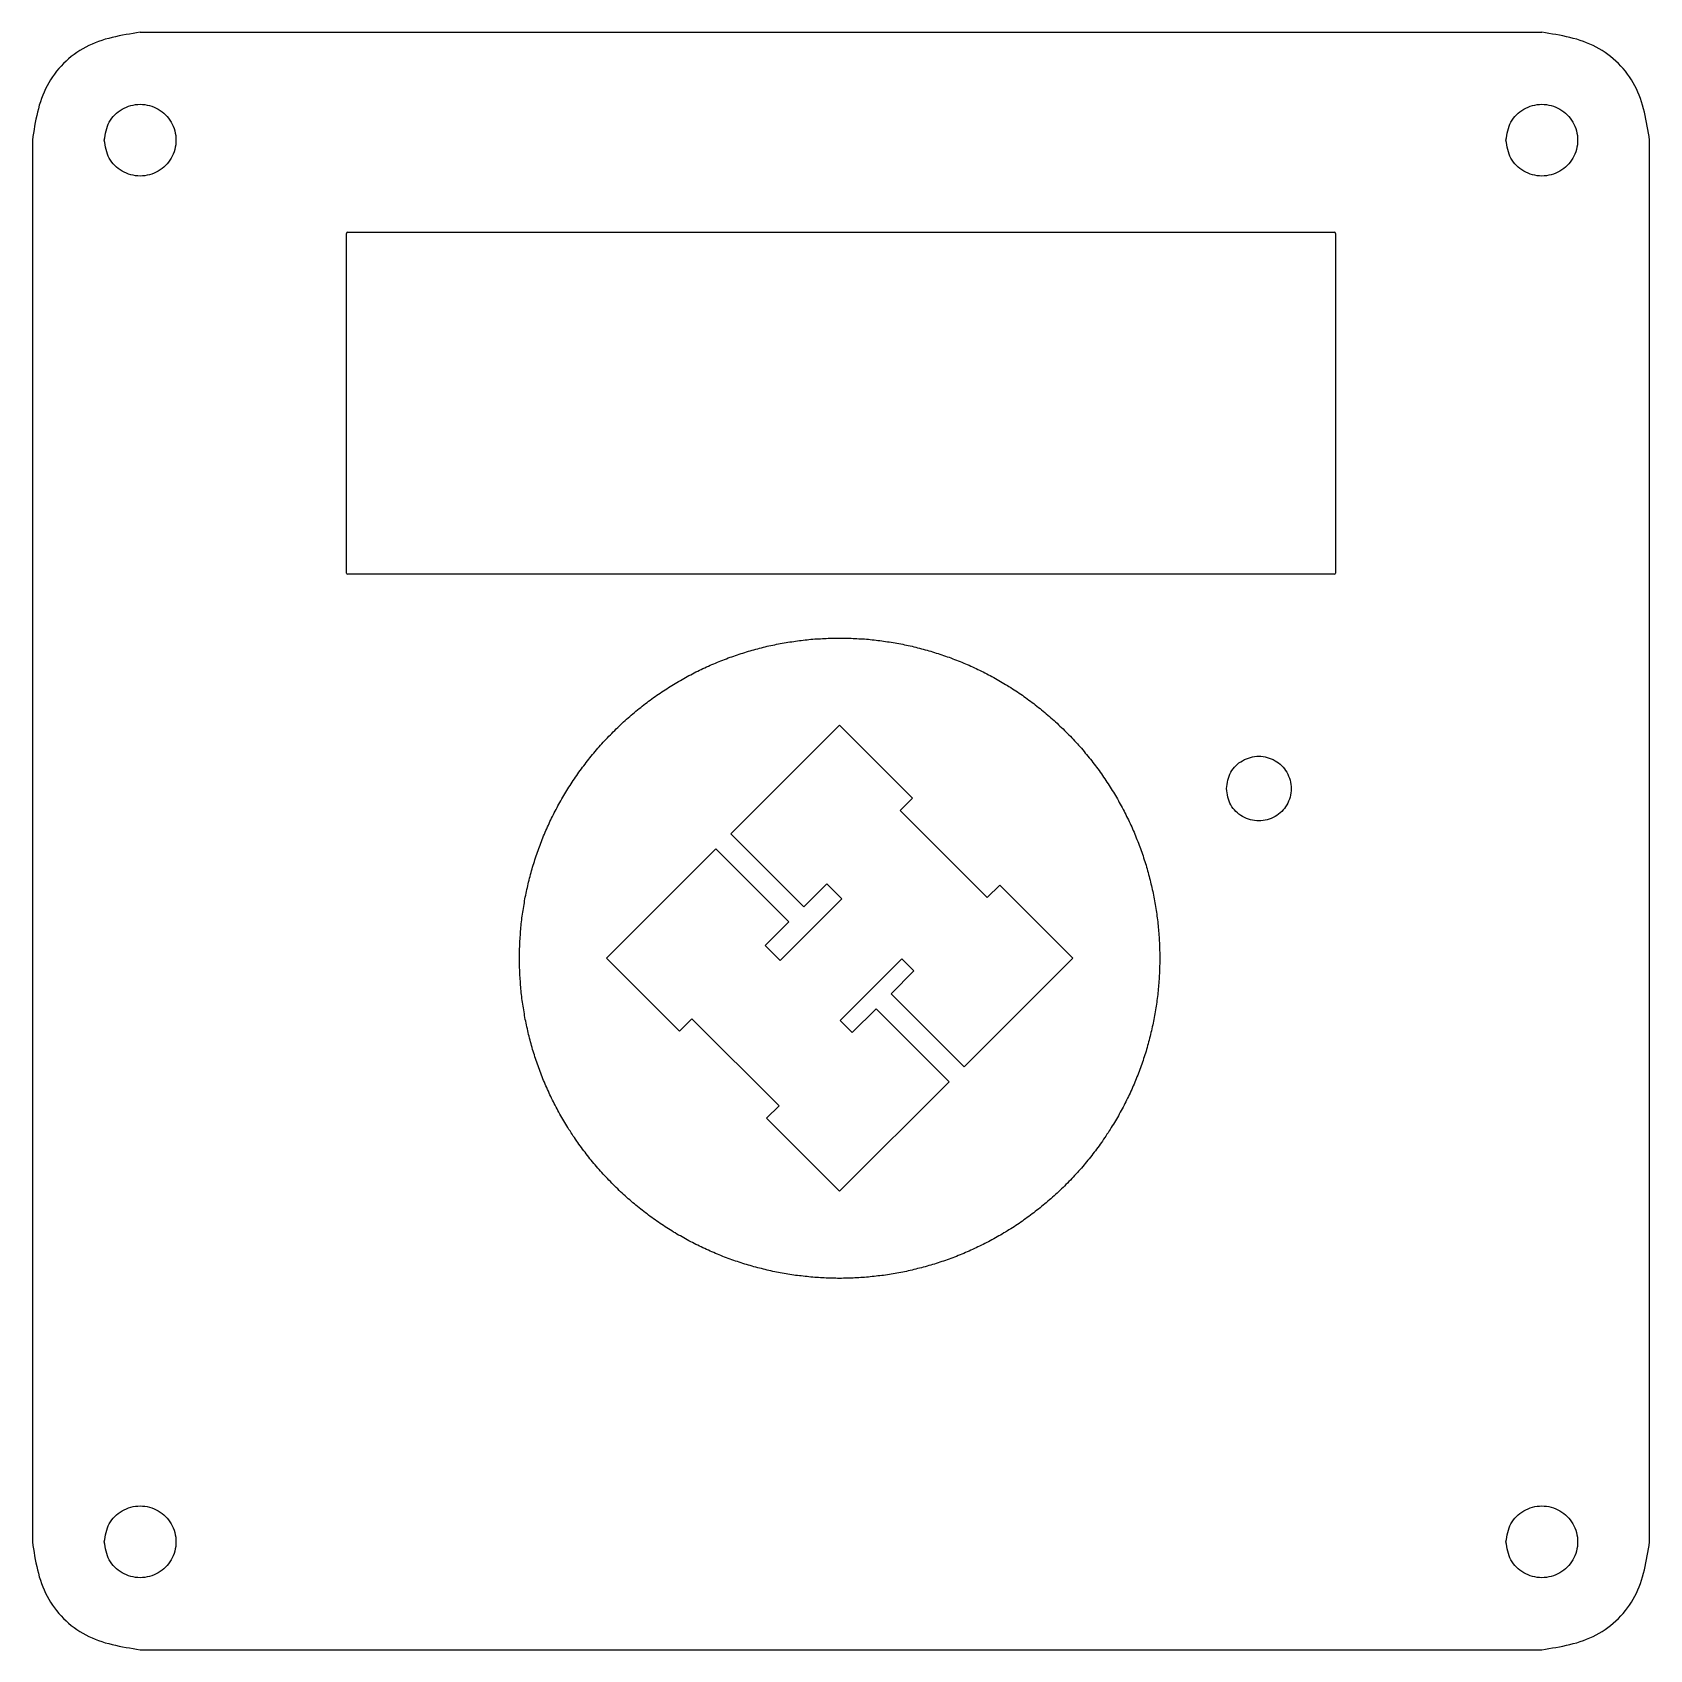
# Model space of a CAD drawing. Extents: x 24 to 334, y 24 to 174.
# Drawn here: x 183.5 to 333.5, y 23.6 to 173.6 of the extents above; entities that cross this region are included whole.
import ezdxf

# ---------------------------------------------------------------- set-up
doc = ezdxf.new("R2010")
doc.units = 0
doc.layers.add('CUT', color=3, linetype='CONTINUOUS')
doc.layers.add('ETCH2', color=6, linetype='CONTINUOUS')

msp = doc.modelspace()

# ---------------------------------------------------------------- linework, layer by layer
at = {"layer": 'CUT'}
for p, q in [((323.55, 173.64), (193.55, 173.64)), ((183.55, 163.64), (183.55, 33.64)), ((333.55, 33.64), (333.55, 163.64)), ((212.7, 123.5), (212.7, 155)), ((212.8, 155.1), (304.3, 155.1)), ((304.4, 155), (304.4, 123.5)), ((304.3, 123.4), (212.8, 123.4)), ((193.55, 23.64), (323.55, 23.64))]:
    msp.add_line(p, q, dxfattribs=at)
at = {"layer": 'CUT', "linetype": 'ByBlock'}
for centre, start, end in [((212.8, 155), 90, 180), ((304.3, 155), 0, 90), ((212.8, 123.5), 180, 270), ((304.3, 123.5), 270, 0)]:
    msp.add_arc(centre, 0.1, start, end, dxfattribs=at)
at = {"layer": 'CUT'}
for points, knots in [([(193.55, 173.65), (191.8, 173.37), (188.34, 172.83), (184.37, 168.85), (183.82, 165.4), (183.55, 163.64)], [0, 0, 0, 0, 5.228747, 10.302411, 15.531158, 15.531158, 15.531158, 15.531158]), ([(333.55, 163.64), (333.27, 165.4), (332.73, 168.85), (328.75, 172.83), (325.3, 173.37), (323.55, 173.65)], [0, 0, 0, 0, 5.228746, 10.302406, 15.531162, 15.531162, 15.531162, 15.531162]), ([(190.22, 163.64), (190.32, 163.06), (190.5, 161.9), (191.82, 160.63), (193.55, 160.16), (195.29, 160.63), (196.56, 161.9), (197.03, 163.64), (196.56, 165.39), (195.29, 166.66), (193.55, 167.13), (191.82, 166.66), (190.5, 165.39), (190.32, 164.23), (190.22, 163.64)], [0, 0, 0, 0, 1.738598, 3.425633, 5.16423, 6.902828, 8.589863, 10.328461, 12.067058, 13.754093, 15.492691, 17.231288, 18.918323, 20.65692, 20.65692, 20.65692, 20.65692]), ([(320.22, 163.64), (320.32, 163.06), (320.5, 161.9), (321.82, 160.63), (323.55, 160.16), (325.29, 160.63), (326.56, 161.9), (327.03, 163.64), (326.56, 165.39), (325.29, 166.66), (323.55, 167.13), (321.82, 166.66), (320.5, 165.39), (320.32, 164.23), (320.22, 163.64)], [0, 0, 0, 0, 1.738597, 3.425629, 5.164235, 6.90284, 8.589872, 10.328469, 12.067065, 13.754097, 15.492702, 17.231307, 18.91834, 20.656936, 20.656936, 20.656936, 20.656936]), ([(294.3, 103.5), (294.38, 102.98), (294.54, 101.93), (295.74, 100.79), (297.3, 100.36), (298.87, 100.79), (300.02, 101.93), (300.44, 103.5), (300.02, 105.08), (298.87, 106.22), (297.3, 106.65), (295.74, 106.22), (294.54, 105.08), (294.38, 104.03), (294.3, 103.5)], [0, 0, 0, 0, 1.568608, 3.09069, 4.6593, 6.227903, 7.749987, 9.318596, 10.887206, 12.40929, 13.977891, 15.546502, 17.068583, 18.637193, 18.637193, 18.637193, 18.637193]), ([(190.22, 33.64), (190.32, 33.06), (190.5, 31.9), (191.82, 30.63), (193.55, 30.16), (195.29, 30.63), (196.56, 31.9), (197.03, 33.64), (196.56, 35.39), (195.29, 36.66), (193.55, 37.13), (191.82, 36.66), (190.5, 35.39), (190.32, 34.23), (190.22, 33.64)], [0, 0, 0, 0, 1.738603, 3.425636, 5.164232, 6.90283, 8.589863, 10.328465, 12.067067, 13.7541, 15.492698, 17.231294, 18.918327, 20.656929, 20.656929, 20.656929, 20.656929]), ([(320.22, 33.64), (320.32, 33.06), (320.5, 31.9), (321.82, 30.63), (323.55, 30.16), (325.29, 30.63), (326.56, 31.9), (327.03, 33.64), (326.56, 35.39), (325.29, 36.66), (323.55, 37.13), (321.82, 36.66), (320.5, 35.39), (320.32, 34.23), (320.22, 33.64)], [0, 0, 0, 0, 1.738602, 3.425632, 5.164237, 6.902841, 8.589871, 10.328473, 12.067074, 13.754104, 15.492708, 17.231313, 18.918344, 20.656944, 20.656944, 20.656944, 20.656944]), ([(183.55, 33.64), (183.82, 31.89), (184.37, 28.44), (188.34, 24.46), (191.8, 23.92), (193.55, 23.64)], [0, 0, 0, 0, 5.228748, 10.302412, 15.531159, 15.531159, 15.531159, 15.531159]), ([(323.55, 23.64), (325.3, 23.92), (328.75, 24.46), (332.73, 28.44), (333.27, 31.89), (333.55, 33.64)], [0, 0, 0, 0, 5.228756, 10.302416, 15.531163, 15.531163, 15.531163, 15.531163])]:
    msp.add_open_spline(points, degree=3, knots=knots, dxfattribs=at)
at = {"layer": 'ETCH2'}
for p, q in [((253.1, 116.99), (253.28, 117.02)), ((253.28, 117.02), (253.45, 117.05)), ((253.45, 117.05), (253.63, 117.08)), ((253.63, 117.08), (253.8, 117.11)), ((253.8, 117.11), (253.98, 117.13)), ((253.98, 117.13), (254.16, 117.16)), ((254.16, 117.16), (254.33, 117.18)), ((254.33, 117.18), (254.51, 117.21)), ((254.51, 117.21), (254.69, 117.23)), ((254.69, 117.23), (254.86, 117.25)), ((254.86, 117.25), (255.04, 117.27)), ((255.04, 117.27), (255.22, 117.29)), ((255.22, 117.29), (255.4, 117.31)), ((255.4, 117.31), (255.57, 117.33)), ((255.57, 117.33), (255.75, 117.35)), ((255.75, 117.35), (255.93, 117.36)), ((255.93, 117.36), (256.11, 117.38)), ((256.11, 117.38), (256.28, 117.39)), ((256.28, 117.39), (256.46, 117.4)), ((256.46, 117.4), (256.64, 117.41)), ((256.64, 117.41), (256.82, 117.42)), ((256.82, 117.42), (256.99, 117.43)), ((256.99, 117.43), (257.17, 117.44)), ((257.17, 117.44), (257.35, 117.45)), ((257.35, 117.45), (257.53, 117.45)), ((257.53, 117.45), (257.71, 117.46)), ((257.71, 117.46), (257.88, 117.46)), ((257.88, 117.46), (258.06, 117.46)), ((258.06, 117.46), (258.24, 117.46)), ((258.24, 117.46), (258.42, 117.46)), ((258.42, 117.46), (258.6, 117.46)), ((258.6, 117.46), (258.78, 117.46)), ((258.78, 117.46), (258.95, 117.46)), ((258.95, 117.46), (259.13, 117.46)), ((259.13, 117.46), (259.31, 117.45)), ((259.31, 117.45), (259.49, 117.45)), ((259.49, 117.45), (259.67, 117.44)), ((259.67, 117.44), (259.84, 117.43)), ((259.84, 117.43), (260.02, 117.42)), ((260.02, 117.42), (260.2, 117.41)), ((260.2, 117.41), (260.38, 117.4)), ((260.38, 117.4), (260.55, 117.39)), ((260.55, 117.39), (260.73, 117.38)), ((260.73, 117.38), (260.91, 117.36)), ((260.91, 117.36), (261.09, 117.35)), ((261.09, 117.35), (261.27, 117.33)), ((261.27, 117.33), (261.44, 117.31)), ((261.44, 117.31), (261.62, 117.29)), ((261.62, 117.29), (261.8, 117.27)), ((261.8, 117.27), (261.97, 117.25)), ((261.97, 117.25), (262.15, 117.23)), ((262.15, 117.23), (262.33, 117.21)), ((262.33, 117.21), (262.5, 117.18)), ((262.5, 117.18), (262.68, 117.16)), ((262.68, 117.16), (262.86, 117.13)), ((262.86, 117.13), (263.03, 117.11)), ((263.03, 117.11), (263.21, 117.08)), ((263.21, 117.08), (263.39, 117.05)), ((263.39, 117.05), (263.56, 117.02)), ((263.56, 117.02), (263.74, 116.99)), ((247.75, 115.49), (247.92, 115.55)), ((247.92, 115.55), (248.09, 115.62)), ((248.09, 115.62), (248.26, 115.68)), ((248.26, 115.68), (248.43, 115.74)), ((248.43, 115.74), (248.6, 115.8)), ((248.6, 115.8), (248.77, 115.86)), ((248.77, 115.86), (248.94, 115.92)), ((248.94, 115.92), (249.11, 115.97)), ((249.11, 115.97), (249.28, 116.03)), ((249.28, 116.03), (249.45, 116.08)), ((249.45, 116.08), (249.62, 116.14)), ((249.62, 116.14), (249.79, 116.19)), ((249.79, 116.19), (249.97, 116.24)), ((249.97, 116.24), (250.14, 116.29)), ((250.14, 116.29), (250.31, 116.34)), ((250.31, 116.34), (250.48, 116.39)), ((250.48, 116.39), (250.66, 116.44)), ((250.66, 116.44), (250.83, 116.48)), ((250.83, 116.48), (251, 116.53)), ((251, 116.53), (251.18, 116.57)), ((251.18, 116.57), (251.35, 116.62)), ((251.35, 116.62), (251.52, 116.66)), ((251.52, 116.66), (251.7, 116.7)), ((251.7, 116.7), (251.87, 116.74)), ((251.87, 116.74), (252.05, 116.78)), ((252.05, 116.78), (252.22, 116.81)), ((252.22, 116.81), (252.4, 116.85)), ((252.4, 116.85), (252.57, 116.89)), ((252.57, 116.89), (252.75, 116.92)), ((252.75, 116.92), (252.92, 116.95)), ((252.92, 116.95), (253.1, 116.99)), ((263.74, 116.99), (263.91, 116.95)), ((263.91, 116.95), (264.09, 116.92)), ((264.09, 116.92), (264.27, 116.89)), ((264.27, 116.89), (264.44, 116.85)), ((264.44, 116.85), (264.62, 116.81)), ((264.62, 116.81), (264.79, 116.78)), ((264.79, 116.78), (264.96, 116.74)), ((264.96, 116.74), (265.14, 116.7)), ((265.14, 116.7), (265.31, 116.66)), ((265.31, 116.66), (265.49, 116.62)), ((265.49, 116.62), (265.66, 116.57)), ((265.66, 116.57), (265.84, 116.53)), ((265.84, 116.53), (266.01, 116.48)), ((266.01, 116.48), (266.18, 116.44)), ((266.18, 116.44), (266.35, 116.39)), ((266.35, 116.39), (266.53, 116.34)), ((266.53, 116.34), (266.7, 116.29)), ((266.7, 116.29), (266.87, 116.24)), ((266.87, 116.24), (267.04, 116.19)), ((267.04, 116.19), (267.22, 116.14)), ((267.22, 116.14), (267.39, 116.08)), ((267.39, 116.08), (267.56, 116.03)), ((267.56, 116.03), (267.73, 115.97)), ((267.73, 115.97), (267.9, 115.92)), ((267.9, 115.92), (268.07, 115.86)), ((268.07, 115.86), (268.24, 115.8)), ((268.24, 115.8), (268.41, 115.74)), ((268.41, 115.74), (268.58, 115.68)), ((268.58, 115.68), (268.75, 115.62)), ((268.75, 115.62), (268.92, 115.55)), ((268.92, 115.55), (269.09, 115.49)), ((244.45, 113.98), (244.61, 114.07)), ((244.61, 114.07), (244.77, 114.15)), ((244.77, 114.15), (244.94, 114.24)), ((244.94, 114.24), (245.1, 114.32)), ((245.1, 114.32), (245.26, 114.4)), ((245.26, 114.4), (245.43, 114.48)), ((245.43, 114.48), (245.59, 114.56)), ((245.59, 114.56), (245.75, 114.64)), ((245.75, 114.64), (245.92, 114.71)), ((245.92, 114.71), (246.08, 114.79)), ((246.08, 114.79), (246.25, 114.86)), ((246.25, 114.86), (246.41, 114.94)), ((246.41, 114.94), (246.58, 115.01)), ((246.58, 115.01), (246.75, 115.08)), ((246.75, 115.08), (246.91, 115.15)), ((246.91, 115.15), (247.08, 115.22)), ((247.08, 115.22), (247.25, 115.29)), ((247.25, 115.29), (247.41, 115.36)), ((247.41, 115.36), (247.58, 115.42)), ((247.58, 115.42), (247.75, 115.49)), ((269.09, 115.49), (269.26, 115.42)), ((269.26, 115.42), (269.42, 115.36)), ((269.42, 115.36), (269.59, 115.29)), ((269.59, 115.29), (269.76, 115.22)), ((269.76, 115.22), (269.93, 115.15)), ((269.93, 115.15), (270.09, 115.08)), ((270.09, 115.08), (270.26, 115.01)), ((270.26, 115.01), (270.43, 114.94)), ((270.43, 114.94), (270.59, 114.86)), ((270.59, 114.86), (270.76, 114.79)), ((270.76, 114.79), (270.92, 114.71)), ((270.92, 114.71), (271.09, 114.64)), ((271.09, 114.64), (271.25, 114.56)), ((271.25, 114.56), (271.41, 114.48)), ((271.41, 114.48), (271.58, 114.4)), ((271.58, 114.4), (271.74, 114.32)), ((271.74, 114.32), (271.9, 114.24)), ((271.9, 114.24), (272.06, 114.15)), ((272.06, 114.15), (272.23, 114.07)), ((272.23, 114.07), (272.39, 113.98)), ((241.93, 112.47), (242.08, 112.57)), ((242.08, 112.57), (242.24, 112.67)), ((242.24, 112.67), (242.39, 112.77)), ((242.39, 112.77), (242.55, 112.87)), ((242.55, 112.87), (242.7, 112.97)), ((242.7, 112.97), (242.86, 113.07)), ((242.86, 113.07), (243.02, 113.17)), ((243.02, 113.17), (243.18, 113.26)), ((243.18, 113.26), (243.33, 113.35)), ((243.33, 113.35), (243.49, 113.45)), ((243.49, 113.45), (243.65, 113.54)), ((243.65, 113.54), (243.81, 113.63)), ((243.81, 113.63), (243.97, 113.72)), ((243.97, 113.72), (244.13, 113.81)), ((244.13, 113.81), (244.29, 113.9)), ((244.29, 113.9), (244.45, 113.98)), ((272.39, 113.98), (272.55, 113.9)), ((272.55, 113.9), (272.71, 113.81)), ((272.71, 113.81), (272.87, 113.72)), ((272.87, 113.72), (273.03, 113.63)), ((273.03, 113.63), (273.19, 113.54)), ((273.19, 113.54), (273.35, 113.45)), ((273.35, 113.45), (273.51, 113.35)), ((273.51, 113.35), (273.66, 113.26)), ((273.66, 113.26), (273.82, 113.17)), ((273.82, 113.17), (273.98, 113.07)), ((273.98, 113.07), (274.13, 112.97)), ((274.13, 112.97), (274.29, 112.87)), ((274.29, 112.87), (274.45, 112.77)), ((274.45, 112.77), (274.6, 112.67)), ((274.6, 112.67), (274.76, 112.57)), ((274.76, 112.57), (274.91, 112.47)), ((239.83, 110.92), (239.97, 111.04)), ((239.97, 111.04), (240.12, 111.16)), ((240.12, 111.16), (240.27, 111.27)), ((240.27, 111.27), (240.42, 111.39)), ((240.42, 111.39), (240.57, 111.5)), ((240.57, 111.5), (240.71, 111.61)), ((240.71, 111.61), (240.86, 111.72)), ((240.86, 111.72), (241.02, 111.83)), ((241.02, 111.83), (241.17, 111.94)), ((241.17, 111.94), (241.32, 112.05)), ((241.32, 112.05), (241.47, 112.16)), ((241.47, 112.16), (241.62, 112.26)), ((241.62, 112.26), (241.78, 112.37)), ((241.78, 112.37), (241.93, 112.47)), ((274.91, 112.47), (275.06, 112.37)), ((275.06, 112.37), (275.22, 112.26)), ((275.22, 112.26), (275.37, 112.16)), ((275.37, 112.16), (275.52, 112.05)), ((275.52, 112.05), (275.67, 111.94)), ((275.67, 111.94), (275.82, 111.83)), ((275.82, 111.83), (275.97, 111.72)), ((275.97, 111.72), (276.12, 111.61)), ((276.12, 111.61), (276.27, 111.5)), ((276.27, 111.5), (276.42, 111.39)), ((276.42, 111.39), (276.57, 111.27)), ((276.57, 111.27), (276.72, 111.16)), ((276.72, 111.16), (276.87, 111.04)), ((276.87, 111.04), (277.01, 110.92)), ((238.11, 109.43), (238.25, 109.56)), ((238.25, 109.56), (238.39, 109.69)), ((238.39, 109.69), (238.53, 109.82)), ((238.53, 109.82), (238.67, 109.95)), ((238.67, 109.95), (238.82, 110.07)), ((238.82, 110.07), (238.96, 110.2)), ((238.96, 110.2), (239.1, 110.32)), ((239.1, 110.32), (239.25, 110.45)), ((239.25, 110.45), (239.39, 110.57)), ((239.39, 110.57), (239.53, 110.69)), ((239.53, 110.69), (239.68, 110.81)), ((239.68, 110.81), (239.83, 110.92)), ((277.01, 110.92), (277.16, 110.81)), ((277.16, 110.81), (277.3, 110.69)), ((277.3, 110.69), (277.45, 110.57)), ((277.45, 110.57), (277.59, 110.45)), ((277.59, 110.45), (277.74, 110.32)), ((277.74, 110.32), (277.88, 110.2)), ((277.88, 110.2), (278.02, 110.07)), ((278.02, 110.07), (278.17, 109.95)), ((278.17, 109.95), (278.31, 109.82)), ((278.31, 109.82), (278.45, 109.69)), ((278.45, 109.69), (278.59, 109.56)), ((278.59, 109.56), (278.73, 109.43)), ((236.63, 107.94), (236.76, 108.08)), ((236.76, 108.08), (236.89, 108.22)), ((236.89, 108.22), (237.02, 108.36)), ((237.02, 108.36), (237.16, 108.5)), ((237.16, 108.5), (237.29, 108.63)), ((237.29, 108.63), (237.43, 108.77)), ((237.43, 108.77), (237.56, 108.9)), ((237.56, 108.9), (237.7, 109.04)), ((237.7, 109.04), (237.84, 109.17)), ((237.84, 109.17), (237.97, 109.3)), ((237.97, 109.3), (238.11, 109.43)), ((258.42, 109.39), (248.34, 99.32)), ((265.19, 102.62), (258.42, 109.39)), ((278.73, 109.43), (278.86, 109.3)), ((278.86, 109.3), (279, 109.17)), ((279, 109.17), (279.14, 109.04)), ((279.14, 109.04), (279.28, 108.9)), ((279.28, 108.9), (279.41, 108.77)), ((279.41, 108.77), (279.55, 108.63)), ((279.55, 108.63), (279.68, 108.5)), ((279.68, 108.5), (279.82, 108.36)), ((279.82, 108.36), (279.95, 108.22)), ((279.95, 108.22), (280.08, 108.08)), ((280.08, 108.08), (280.21, 107.94)), ((235.27, 106.37), (235.39, 106.51)), ((235.39, 106.51), (235.51, 106.66)), ((235.51, 106.66), (235.63, 106.8)), ((235.63, 106.8), (235.75, 106.95)), ((235.75, 106.95), (235.87, 107.09)), ((235.87, 107.09), (236, 107.24)), ((236, 107.24), (236.12, 107.38)), ((236.12, 107.38), (236.25, 107.52)), ((236.25, 107.52), (236.37, 107.66)), ((236.37, 107.66), (236.5, 107.8)), ((236.5, 107.8), (236.63, 107.94)), ((280.21, 107.94), (280.34, 107.8)), ((280.34, 107.8), (280.47, 107.66)), ((280.47, 107.66), (280.59, 107.52)), ((280.59, 107.52), (280.72, 107.38)), ((280.72, 107.38), (280.84, 107.24)), ((280.84, 107.24), (280.97, 107.09)), ((280.97, 107.09), (281.09, 106.95)), ((281.09, 106.95), (281.21, 106.8)), ((281.21, 106.8), (281.33, 106.66)), ((281.33, 106.66), (281.45, 106.51)), ((281.45, 106.51), (281.57, 106.37)), ((234.14, 104.88), (234.25, 105.03)), ((234.25, 105.03), (234.36, 105.18)), ((234.36, 105.18), (234.47, 105.33)), ((234.47, 105.33), (234.58, 105.48)), ((234.58, 105.48), (234.69, 105.63)), ((234.69, 105.63), (234.81, 105.78)), ((234.81, 105.78), (234.92, 105.93)), ((234.92, 105.93), (235.04, 106.07)), ((235.04, 106.07), (235.15, 106.22)), ((235.15, 106.22), (235.27, 106.37)), ((281.57, 106.37), (281.69, 106.22)), ((281.69, 106.22), (281.8, 106.07)), ((281.8, 106.07), (281.92, 105.93)), ((281.92, 105.93), (282.03, 105.78)), ((282.03, 105.78), (282.15, 105.63)), ((282.15, 105.63), (282.26, 105.48)), ((282.26, 105.48), (282.37, 105.33)), ((282.37, 105.33), (282.48, 105.18)), ((282.48, 105.18), (282.59, 105.03)), ((282.59, 105.03), (282.7, 104.88)), ((233.22, 103.49), (233.32, 103.65)), ((233.32, 103.65), (233.42, 103.8)), ((233.42, 103.8), (233.52, 103.96)), ((233.52, 103.96), (233.62, 104.11)), ((233.62, 104.11), (233.72, 104.26)), ((233.72, 104.26), (233.83, 104.42)), ((233.83, 104.42), (233.93, 104.57)), ((233.93, 104.57), (234.04, 104.72)), ((234.04, 104.72), (234.14, 104.88)), ((282.7, 104.88), (282.8, 104.72)), ((282.8, 104.72), (282.91, 104.57)), ((282.91, 104.57), (283.01, 104.42)), ((283.01, 104.42), (283.12, 104.26)), ((283.12, 104.26), (283.22, 104.11)), ((283.22, 104.11), (283.32, 103.96)), ((283.32, 103.96), (283.42, 103.8)), ((283.42, 103.8), (283.52, 103.65)), ((283.52, 103.65), (283.62, 103.49)), ((232.3, 101.9), (232.39, 102.06)), ((232.39, 102.06), (232.47, 102.22)), ((232.47, 102.22), (232.56, 102.38)), ((232.56, 102.38), (232.65, 102.54)), ((232.65, 102.54), (232.75, 102.7)), ((232.75, 102.7), (232.84, 102.86)), ((232.84, 102.86), (232.93, 103.02)), ((232.93, 103.02), (233.03, 103.18)), ((233.03, 103.18), (233.12, 103.33)), ((233.12, 103.33), (233.22, 103.49)), ((264.04, 101.46), (265.19, 102.62)), ((283.62, 103.49), (283.71, 103.33)), ((283.71, 103.33), (283.81, 103.18)), ((283.81, 103.18), (283.91, 103.02)), ((283.91, 103.02), (284, 102.86)), ((284, 102.86), (284.09, 102.7)), ((284.09, 102.7), (284.18, 102.54)), ((284.18, 102.54), (284.28, 102.38)), ((284.28, 102.38), (284.36, 102.22)), ((284.36, 102.22), (284.45, 102.06)), ((284.45, 102.06), (284.54, 101.9)), ((231.56, 100.44), (231.64, 100.6)), ((231.64, 100.6), (231.71, 100.77)), ((231.71, 100.77), (231.79, 100.93)), ((231.79, 100.93), (231.88, 101.1)), ((231.88, 101.1), (231.96, 101.26)), ((231.96, 101.26), (232.04, 101.42)), ((232.04, 101.42), (232.13, 101.58)), ((232.13, 101.58), (232.21, 101.74)), ((232.21, 101.74), (232.3, 101.9)), ((272.11, 93.39), (264.04, 101.46)), ((284.54, 101.9), (284.63, 101.74)), ((284.63, 101.74), (284.71, 101.58)), ((284.71, 101.58), (284.8, 101.42)), ((284.8, 101.42), (284.88, 101.26)), ((284.88, 101.26), (284.96, 101.1)), ((284.96, 101.1), (285.04, 100.93)), ((285.04, 100.93), (285.12, 100.77)), ((285.12, 100.77), (285.2, 100.6)), ((285.2, 100.6), (285.28, 100.44)), ((230.9, 98.95), (230.97, 99.11)), ((230.97, 99.11), (231.04, 99.28)), ((231.04, 99.28), (231.11, 99.45)), ((231.11, 99.45), (231.18, 99.61)), ((231.18, 99.61), (231.26, 99.78)), ((231.26, 99.78), (231.33, 99.95)), ((231.33, 99.95), (231.41, 100.11)), ((231.41, 100.11), (231.48, 100.28)), ((231.48, 100.28), (231.56, 100.44)), ((248.34, 99.32), (255.11, 92.54)), ((285.28, 100.44), (285.36, 100.28)), ((285.36, 100.28), (285.43, 100.11)), ((285.43, 100.11), (285.51, 99.95)), ((285.51, 99.95), (285.58, 99.78)), ((285.58, 99.78), (285.66, 99.61)), ((285.66, 99.61), (285.73, 99.45)), ((285.73, 99.45), (285.8, 99.28)), ((285.8, 99.28), (285.87, 99.11)), ((285.87, 99.11), (285.94, 98.95)), ((230.33, 97.43), (230.39, 97.6)), ((230.39, 97.6), (230.45, 97.77)), ((230.45, 97.77), (230.51, 97.94)), ((230.51, 97.94), (230.58, 98.1)), ((230.58, 98.1), (230.64, 98.27)), ((230.64, 98.27), (230.7, 98.44)), ((230.7, 98.44), (230.77, 98.61)), ((230.77, 98.61), (230.84, 98.78)), ((230.84, 98.78), (230.9, 98.95)), ((246.95, 97.93), (236.8, 87.77)), ((253.72, 91.15), (246.95, 97.93)), ((285.94, 98.95), (286, 98.78)), ((286, 98.78), (286.07, 98.61)), ((286.07, 98.61), (286.14, 98.44)), ((286.14, 98.44), (286.2, 98.27)), ((286.2, 98.27), (286.26, 98.1)), ((286.26, 98.1), (286.32, 97.94)), ((286.32, 97.94), (286.39, 97.77)), ((286.39, 97.77), (286.45, 97.6)), ((286.45, 97.6), (286.5, 97.43)), ((229.85, 95.88), (229.9, 96.06)), ((229.9, 96.06), (229.95, 96.23)), ((229.95, 96.23), (230, 96.4)), ((230, 96.4), (230.06, 96.57)), ((230.06, 96.57), (230.11, 96.74)), ((230.11, 96.74), (230.16, 96.91)), ((230.16, 96.91), (230.22, 97.09)), ((230.22, 97.09), (230.28, 97.26)), ((230.28, 97.26), (230.33, 97.43)), ((286.5, 97.43), (286.56, 97.26)), ((286.56, 97.26), (286.62, 97.09)), ((286.62, 97.09), (286.67, 96.91)), ((286.67, 96.91), (286.73, 96.74)), ((286.73, 96.74), (286.78, 96.57)), ((286.78, 96.57), (286.84, 96.4)), ((286.84, 96.4), (286.89, 96.23)), ((286.89, 96.23), (286.94, 96.06)), ((286.94, 96.06), (286.99, 95.88)), ((229.5, 94.49), (229.54, 94.67)), ((229.54, 94.67), (229.58, 94.84)), ((229.58, 94.84), (229.62, 95.02)), ((229.62, 95.02), (229.67, 95.19)), ((229.67, 95.19), (229.71, 95.36)), ((229.71, 95.36), (229.76, 95.54)), ((229.76, 95.54), (229.8, 95.71)), ((229.8, 95.71), (229.85, 95.88)), ((255.11, 92.54), (257.25, 94.67)), ((257.25, 94.67), (258.63, 93.29)), ((273.27, 94.55), (272.11, 93.39)), ((280.04, 87.77), (273.27, 94.55)), ((286.99, 95.88), (287.04, 95.71)), ((287.04, 95.71), (287.08, 95.54)), ((287.08, 95.54), (287.13, 95.36)), ((287.13, 95.36), (287.17, 95.19)), ((287.17, 95.19), (287.22, 95.02)), ((287.22, 95.02), (287.26, 94.84)), ((287.26, 94.84), (287.3, 94.67)), ((287.3, 94.67), (287.34, 94.49)), ((229.18, 92.92), (229.21, 93.09)), ((229.21, 93.09), (229.24, 93.27)), ((229.24, 93.27), (229.27, 93.44)), ((229.27, 93.44), (229.31, 93.62)), ((229.31, 93.62), (229.34, 93.8)), ((229.34, 93.8), (229.38, 93.97)), ((229.38, 93.97), (229.42, 94.14)), ((229.42, 94.14), (229.46, 94.32)), ((229.46, 94.32), (229.5, 94.49)), ((258.63, 93.29), (252.9, 87.56)), ((287.34, 94.49), (287.38, 94.32)), ((287.38, 94.32), (287.42, 94.14)), ((287.42, 94.14), (287.46, 93.97)), ((287.46, 93.97), (287.5, 93.8)), ((287.5, 93.8), (287.53, 93.62)), ((287.53, 93.62), (287.57, 93.44)), ((287.57, 93.44), (287.6, 93.27)), ((287.6, 93.27), (287.63, 93.09)), ((287.63, 93.09), (287.66, 92.92)), ((228.94, 91.33), (228.96, 91.51)), ((228.96, 91.51), (228.99, 91.68)), ((228.99, 91.68), (229.01, 91.86)), ((229.01, 91.86), (229.03, 92.04)), ((229.03, 92.04), (229.06, 92.21)), ((229.06, 92.21), (229.09, 92.39)), ((229.09, 92.39), (229.12, 92.57)), ((229.12, 92.57), (229.15, 92.74)), ((229.15, 92.74), (229.18, 92.92)), ((287.66, 92.92), (287.69, 92.74)), ((287.69, 92.74), (287.72, 92.57)), ((287.72, 92.57), (287.75, 92.39)), ((287.75, 92.39), (287.78, 92.21)), ((287.78, 92.21), (287.8, 92.04)), ((287.8, 92.04), (287.83, 91.86)), ((287.83, 91.86), (287.85, 91.68)), ((287.85, 91.68), (287.88, 91.51)), ((287.88, 91.51), (287.9, 91.33)), ((228.81, 89.91), (228.82, 90.09)), ((228.82, 90.09), (228.83, 90.27)), ((228.83, 90.27), (228.85, 90.44)), ((228.85, 90.44), (228.87, 90.62)), ((228.87, 90.62), (228.88, 90.8)), ((228.88, 90.8), (228.9, 90.97)), ((228.9, 90.97), (228.92, 91.15)), ((228.92, 91.15), (228.94, 91.33)), ((251.52, 88.95), (253.72, 91.15)), ((287.9, 91.33), (287.92, 91.15)), ((287.92, 91.15), (287.94, 90.97)), ((287.94, 90.97), (287.96, 90.8)), ((287.96, 90.8), (287.97, 90.62)), ((287.97, 90.62), (287.99, 90.44)), ((287.99, 90.44), (288.01, 90.27)), ((288.01, 90.27), (288.02, 90.09)), ((288.02, 90.09), (288.03, 89.91)), ((228.74, 88.66), (228.75, 88.84)), ((228.74, 88.49), (228.74, 88.66)), ((228.75, 88.84), (228.76, 89.02)), ((228.76, 89.2), (228.77, 89.38)), ((228.76, 89.02), (228.76, 89.2)), ((228.77, 89.38), (228.78, 89.55)), ((228.78, 89.55), (228.79, 89.73)), ((228.79, 89.73), (228.81, 89.91)), ((252.9, 87.56), (251.52, 88.95)), ((288.03, 89.91), (288.05, 89.73)), ((288.05, 89.73), (288.06, 89.55)), ((288.06, 89.55), (288.07, 89.38)), ((288.07, 89.38), (288.08, 89.2)), ((288.08, 89.2), (288.08, 89.02)), ((288.08, 89.02), (288.09, 88.84)), ((288.09, 88.84), (288.1, 88.66)), ((288.1, 88.66), (288.1, 88.49)), ((228.73, 88.31), (228.74, 88.49)), ((228.73, 88.13), (228.73, 88.31)), ((228.73, 87.95), (228.73, 88.13)), ((228.73, 87.77), (228.73, 87.95)), ((228.73, 87.6), (228.73, 87.77)), ((228.73, 87.42), (228.73, 87.6)), ((228.73, 87.24), (228.73, 87.42)), ((228.74, 87.06), (228.73, 87.24)), ((228.74, 86.88), (228.74, 87.06)), ((236.8, 87.77), (243.57, 81)), ((258.47, 82), (264.19, 87.73)), ((264.19, 87.73), (265.32, 86.6)), ((269.96, 77.7), (280.04, 87.77)), ((288.1, 88.49), (288.11, 88.31)), ((288.11, 87.24), (288.1, 87.06)), ((288.1, 87.06), (288.1, 86.88)), ((288.11, 88.31), (288.11, 88.13)), ((288.11, 88.13), (288.11, 87.95)), ((288.11, 87.95), (288.11, 87.77)), ((288.11, 87.77), (288.11, 87.6)), ((288.11, 87.6), (288.11, 87.42)), ((288.11, 87.42), (288.11, 87.24)), ((228.75, 86.71), (228.74, 86.88)), ((228.76, 86.53), (228.75, 86.71)), ((228.76, 86.35), (228.76, 86.53)), ((228.77, 86.17), (228.76, 86.35)), ((228.78, 85.99), (228.77, 86.17)), ((228.79, 85.82), (228.78, 85.99)), ((228.81, 85.64), (228.79, 85.82)), ((228.82, 85.46), (228.81, 85.64)), ((265.32, 86.6), (263.19, 84.47)), ((288.03, 85.64), (288.02, 85.46)), ((288.05, 85.82), (288.03, 85.64)), ((288.06, 85.99), (288.05, 85.82)), ((288.07, 86.17), (288.06, 85.99)), ((288.08, 86.35), (288.07, 86.17)), ((288.09, 86.71), (288.08, 86.53)), ((288.08, 86.53), (288.08, 86.35)), ((288.1, 86.88), (288.09, 86.71)), ((228.83, 85.28), (228.82, 85.46)), ((228.85, 85.11), (228.83, 85.28)), ((228.87, 84.93), (228.85, 85.11)), ((228.88, 84.75), (228.87, 84.93)), ((228.9, 84.57), (228.88, 84.75)), ((228.92, 84.4), (228.9, 84.57)), ((228.94, 84.22), (228.92, 84.4)), ((228.96, 84.04), (228.94, 84.22)), ((228.99, 83.86), (228.96, 84.04)), ((263.19, 84.47), (269.96, 77.7)), ((287.88, 84.04), (287.85, 83.86)), ((287.9, 84.22), (287.88, 84.04)), ((287.92, 84.4), (287.9, 84.22)), ((287.94, 84.57), (287.92, 84.4)), ((287.96, 84.75), (287.94, 84.57)), ((287.97, 84.93), (287.96, 84.75)), ((287.99, 85.11), (287.97, 84.93)), ((288.01, 85.28), (287.99, 85.11)), ((288.02, 85.46), (288.01, 85.28)), ((229.01, 83.69), (228.99, 83.86)), ((229.03, 83.51), (229.01, 83.69)), ((229.06, 83.34), (229.03, 83.51)), ((229.09, 83.16), (229.06, 83.34)), ((229.12, 82.98), (229.09, 83.16)), ((229.15, 82.81), (229.12, 82.98)), ((229.18, 82.63), (229.15, 82.81)), ((229.21, 82.45), (229.18, 82.63)), ((261.8, 83.08), (259.59, 80.87)), ((268.57, 76.31), (261.8, 83.08)), ((287.66, 82.63), (287.63, 82.45)), ((287.69, 82.81), (287.66, 82.63)), ((287.72, 82.98), (287.69, 82.81)), ((287.75, 83.16), (287.72, 82.98)), ((287.78, 83.34), (287.75, 83.16)), ((287.8, 83.51), (287.78, 83.34)), ((287.83, 83.69), (287.8, 83.51)), ((287.85, 83.86), (287.83, 83.69)), ((229.24, 82.28), (229.21, 82.45)), ((229.27, 82.1), (229.24, 82.28)), ((229.31, 81.93), (229.27, 82.1)), ((229.34, 81.75), (229.31, 81.93)), ((229.38, 81.58), (229.34, 81.75)), ((229.42, 81.4), (229.38, 81.58)), ((229.46, 81.23), (229.42, 81.4)), ((229.5, 81.05), (229.46, 81.23)), ((229.54, 80.88), (229.5, 81.05)), ((243.57, 81), (244.73, 82.16)), ((244.73, 82.16), (252.8, 74.08)), ((259.59, 80.87), (258.47, 82)), ((287.34, 81.05), (287.3, 80.88)), ((287.38, 81.23), (287.34, 81.05)), ((287.42, 81.4), (287.38, 81.23)), ((287.46, 81.58), (287.42, 81.4)), ((287.5, 81.75), (287.46, 81.58)), ((287.53, 81.93), (287.5, 81.75)), ((287.57, 82.1), (287.53, 81.93)), ((287.6, 82.28), (287.57, 82.1)), ((287.63, 82.45), (287.6, 82.28)), ((229.58, 80.71), (229.54, 80.88)), ((229.62, 80.53), (229.58, 80.71)), ((229.67, 80.36), (229.62, 80.53)), ((229.71, 80.18), (229.67, 80.36)), ((229.76, 80.01), (229.71, 80.18)), ((229.8, 79.84), (229.76, 80.01)), ((229.85, 79.67), (229.8, 79.84)), ((229.9, 79.49), (229.85, 79.67)), ((286.99, 79.67), (286.94, 79.49)), ((287.04, 79.84), (286.99, 79.67)), ((287.08, 80.01), (287.04, 79.84)), ((287.13, 80.18), (287.08, 80.01)), ((287.17, 80.36), (287.13, 80.18)), ((287.22, 80.53), (287.17, 80.36)), ((287.26, 80.71), (287.22, 80.53)), ((287.3, 80.88), (287.26, 80.71)), ((229.95, 79.32), (229.9, 79.49)), ((230, 79.15), (229.95, 79.32)), ((230.06, 78.98), (230, 79.15)), ((230.11, 78.81), (230.06, 78.98)), ((230.16, 78.63), (230.11, 78.81)), ((230.22, 78.46), (230.16, 78.63)), ((230.28, 78.29), (230.22, 78.46)), ((230.33, 78.12), (230.28, 78.29)), ((230.39, 77.95), (230.33, 78.12)), ((286.5, 78.12), (286.45, 77.95)), ((286.56, 78.29), (286.5, 78.12)), ((286.62, 78.46), (286.56, 78.29)), ((286.67, 78.63), (286.62, 78.46)), ((286.73, 78.81), (286.67, 78.63)), ((286.78, 78.98), (286.73, 78.81)), ((286.84, 79.15), (286.78, 78.98)), ((286.89, 79.32), (286.84, 79.15)), ((286.94, 79.49), (286.89, 79.32)), ((230.45, 77.78), (230.39, 77.95)), ((230.51, 77.61), (230.45, 77.78)), ((230.58, 77.44), (230.51, 77.61)), ((230.64, 77.27), (230.58, 77.44)), ((230.7, 77.11), (230.64, 77.27)), ((230.77, 76.94), (230.7, 77.11)), ((230.84, 76.77), (230.77, 76.94)), ((230.9, 76.6), (230.84, 76.77)), ((230.97, 76.43), (230.9, 76.6)), ((285.94, 76.6), (285.87, 76.43)), ((286, 76.77), (285.94, 76.6)), ((286.07, 76.94), (286, 76.77)), ((286.14, 77.11), (286.07, 76.94)), ((286.2, 77.27), (286.14, 77.11)), ((286.26, 77.44), (286.2, 77.27)), ((286.32, 77.61), (286.26, 77.44)), ((286.39, 77.78), (286.32, 77.61)), ((286.45, 77.95), (286.39, 77.78)), ((231.04, 76.27), (230.97, 76.43)), ((231.11, 76.1), (231.04, 76.27)), ((231.18, 75.93), (231.11, 76.1)), ((231.26, 75.77), (231.18, 75.93)), ((231.33, 75.6), (231.26, 75.77)), ((231.41, 75.44), (231.33, 75.6)), ((231.48, 75.27), (231.41, 75.44)), ((231.56, 75.11), (231.48, 75.27)), ((231.64, 74.94), (231.56, 75.11)), ((258.42, 66.16), (268.57, 76.31)), ((285.28, 75.11), (285.2, 74.94)), ((285.36, 75.27), (285.28, 75.11)), ((285.43, 75.44), (285.36, 75.27)), ((285.51, 75.6), (285.43, 75.44)), ((285.58, 75.77), (285.51, 75.6)), ((285.66, 75.93), (285.58, 75.77)), ((285.73, 76.1), (285.66, 75.93)), ((285.8, 76.27), (285.73, 76.1)), ((285.87, 76.43), (285.8, 76.27)), ((231.71, 74.78), (231.64, 74.94)), ((231.79, 74.62), (231.71, 74.78)), ((231.88, 74.45), (231.79, 74.62)), ((231.96, 74.29), (231.88, 74.45)), ((232.04, 74.13), (231.96, 74.29)), ((232.13, 73.97), (232.04, 74.13)), ((232.21, 73.81), (232.13, 73.97)), ((232.3, 73.64), (232.21, 73.81)), ((232.39, 73.48), (232.3, 73.64)), ((252.8, 74.08), (251.65, 72.93)), ((284.54, 73.64), (284.45, 73.48)), ((284.63, 73.81), (284.54, 73.64)), ((284.71, 73.97), (284.63, 73.81)), ((284.8, 74.13), (284.71, 73.97)), ((284.88, 74.29), (284.8, 74.13)), ((284.96, 74.45), (284.88, 74.29)), ((285.04, 74.62), (284.96, 74.45)), ((285.12, 74.78), (285.04, 74.62)), ((285.2, 74.94), (285.12, 74.78)), ((232.47, 73.32), (232.39, 73.48)), ((232.56, 73.16), (232.47, 73.32)), ((232.65, 73), (232.56, 73.16)), ((232.75, 72.85), (232.65, 73)), ((232.84, 72.69), (232.75, 72.85)), ((232.93, 72.53), (232.84, 72.69)), ((233.03, 72.37), (232.93, 72.53)), ((233.12, 72.22), (233.03, 72.37)), ((233.22, 72.06), (233.12, 72.22)), ((233.32, 71.9), (233.22, 72.06)), ((251.65, 72.93), (258.42, 66.16)), ((283.62, 72.06), (283.52, 71.9)), ((283.71, 72.22), (283.62, 72.06)), ((283.81, 72.37), (283.71, 72.22)), ((283.91, 72.53), (283.81, 72.37)), ((284, 72.69), (283.91, 72.53)), ((284.09, 72.85), (284, 72.69)), ((284.18, 73), (284.09, 72.85)), ((284.28, 73.16), (284.18, 73)), ((284.36, 73.32), (284.28, 73.16)), ((284.45, 73.48), (284.36, 73.32)), ((233.42, 71.75), (233.32, 71.9)), ((233.52, 71.59), (233.42, 71.75)), ((233.62, 71.44), (233.52, 71.59)), ((233.72, 71.28), (233.62, 71.44)), ((233.83, 71.13), (233.72, 71.28)), ((233.93, 70.98), (233.83, 71.13)), ((234.04, 70.82), (233.93, 70.98)), ((234.14, 70.67), (234.04, 70.82)), ((234.25, 70.52), (234.14, 70.67)), ((234.36, 70.37), (234.25, 70.52)), ((282.59, 70.52), (282.48, 70.37)), ((282.7, 70.67), (282.59, 70.52)), ((282.8, 70.82), (282.7, 70.67)), ((282.91, 70.98), (282.8, 70.82)), ((283.01, 71.13), (282.91, 70.98)), ((283.12, 71.28), (283.01, 71.13)), ((283.22, 71.44), (283.12, 71.28)), ((283.32, 71.59), (283.22, 71.44)), ((283.42, 71.75), (283.32, 71.59)), ((283.52, 71.9), (283.42, 71.75)), ((234.47, 70.22), (234.36, 70.37)), ((234.58, 70.07), (234.47, 70.22)), ((234.69, 69.92), (234.58, 70.07)), ((234.81, 69.77), (234.69, 69.92)), ((234.92, 69.62), (234.81, 69.77)), ((235.04, 69.47), (234.92, 69.62)), ((235.15, 69.33), (235.04, 69.47)), ((235.27, 69.18), (235.15, 69.33)), ((235.39, 69.03), (235.27, 69.18)), ((235.51, 68.89), (235.39, 69.03)), ((281.45, 69.03), (281.33, 68.89)), ((281.57, 69.18), (281.45, 69.03)), ((281.69, 69.33), (281.57, 69.18)), ((281.8, 69.47), (281.69, 69.33)), ((281.92, 69.62), (281.8, 69.47)), ((282.03, 69.77), (281.92, 69.62)), ((282.15, 69.92), (282.03, 69.77)), ((282.26, 70.07), (282.15, 69.92)), ((282.37, 70.22), (282.26, 70.07)), ((282.48, 70.37), (282.37, 70.22)), ((235.63, 68.74), (235.51, 68.89)), ((235.75, 68.6), (235.63, 68.74)), ((235.87, 68.46), (235.75, 68.6)), ((236, 68.31), (235.87, 68.46)), ((236.12, 68.17), (236, 68.31)), ((236.25, 68.03), (236.12, 68.17)), ((236.37, 67.89), (236.25, 68.03)), ((236.5, 67.75), (236.37, 67.89)), ((236.63, 67.61), (236.5, 67.75)), ((236.76, 67.47), (236.63, 67.61)), ((280.21, 67.61), (280.08, 67.47)), ((280.34, 67.75), (280.21, 67.61)), ((280.47, 67.89), (280.34, 67.75)), ((280.59, 68.03), (280.47, 67.89)), ((280.72, 68.17), (280.59, 68.03)), ((280.84, 68.31), (280.72, 68.17)), ((280.97, 68.46), (280.84, 68.31)), ((281.09, 68.6), (280.97, 68.46)), ((281.21, 68.74), (281.09, 68.6)), ((281.33, 68.89), (281.21, 68.74)), ((236.89, 67.33), (236.76, 67.47)), ((237.02, 67.19), (236.89, 67.33)), ((237.16, 67.05), (237.02, 67.19)), ((237.29, 66.92), (237.16, 67.05)), ((237.43, 66.78), (237.29, 66.92)), ((237.56, 66.64), (237.43, 66.78)), ((237.7, 66.51), (237.56, 66.64)), ((237.84, 66.38), (237.7, 66.51)), ((237.97, 66.24), (237.84, 66.38)), ((238.11, 66.11), (237.97, 66.24)), ((238.25, 65.98), (238.11, 66.11)), ((278.73, 66.11), (278.59, 65.98)), ((278.86, 66.24), (278.73, 66.11)), ((279, 66.38), (278.86, 66.24)), ((279.14, 66.51), (279, 66.38)), ((279.28, 66.64), (279.14, 66.51)), ((279.41, 66.78), (279.28, 66.64)), ((279.55, 66.92), (279.41, 66.78)), ((279.68, 67.05), (279.55, 66.92)), ((279.82, 67.19), (279.68, 67.05)), ((279.95, 67.33), (279.82, 67.19)), ((280.08, 67.47), (279.95, 67.33)), ((238.39, 65.85), (238.25, 65.98)), ((238.53, 65.73), (238.39, 65.85)), ((238.67, 65.6), (238.53, 65.73)), ((238.82, 65.47), (238.67, 65.6)), ((238.96, 65.35), (238.82, 65.47)), ((239.1, 65.23), (238.96, 65.35)), ((239.25, 65.1), (239.1, 65.23)), ((239.39, 64.98), (239.25, 65.1)), ((239.53, 64.86), (239.39, 64.98)), ((239.68, 64.74), (239.53, 64.86)), ((239.83, 64.62), (239.68, 64.74)), ((239.97, 64.51), (239.83, 64.62)), ((240.12, 64.39), (239.97, 64.51)), ((276.87, 64.51), (276.72, 64.39)), ((277.01, 64.62), (276.87, 64.51)), ((277.16, 64.74), (277.01, 64.62)), ((277.3, 64.86), (277.16, 64.74)), ((277.45, 64.98), (277.3, 64.86)), ((277.59, 65.1), (277.45, 64.98)), ((277.74, 65.23), (277.59, 65.1)), ((277.88, 65.35), (277.74, 65.23)), ((278.02, 65.47), (277.88, 65.35)), ((278.17, 65.6), (278.02, 65.47)), ((278.31, 65.73), (278.17, 65.6)), ((278.45, 65.85), (278.31, 65.73)), ((278.59, 65.98), (278.45, 65.85)), ((240.27, 64.27), (240.12, 64.39)), ((240.42, 64.16), (240.27, 64.27)), ((240.57, 64.05), (240.42, 64.16)), ((240.71, 63.94), (240.57, 64.05)), ((240.86, 63.82), (240.71, 63.94)), ((241.02, 63.71), (240.86, 63.82)), ((241.17, 63.61), (241.02, 63.71)), ((241.32, 63.5), (241.17, 63.61)), ((241.47, 63.39), (241.32, 63.5)), ((241.62, 63.29), (241.47, 63.39)), ((241.78, 63.18), (241.62, 63.29)), ((241.93, 63.08), (241.78, 63.18)), ((242.08, 62.98), (241.93, 63.08)), ((274.91, 63.08), (274.76, 62.98)), ((275.06, 63.18), (274.91, 63.08)), ((275.22, 63.29), (275.06, 63.18)), ((275.37, 63.39), (275.22, 63.29)), ((275.52, 63.5), (275.37, 63.39)), ((275.67, 63.61), (275.52, 63.5)), ((275.82, 63.71), (275.67, 63.61)), ((275.98, 63.82), (275.82, 63.71)), ((276.12, 63.94), (275.98, 63.82)), ((276.27, 64.05), (276.12, 63.94)), ((276.42, 64.16), (276.27, 64.05)), ((276.57, 64.27), (276.42, 64.16)), ((276.72, 64.39), (276.57, 64.27)), ((242.24, 62.87), (242.08, 62.98)), ((242.39, 62.77), (242.24, 62.87)), ((242.55, 62.67), (242.39, 62.77)), ((242.7, 62.58), (242.55, 62.67)), ((242.86, 62.48), (242.7, 62.58)), ((243.02, 62.38), (242.86, 62.48)), ((243.18, 62.29), (243.02, 62.38)), ((243.33, 62.19), (243.18, 62.29)), ((243.49, 62.1), (243.33, 62.19)), ((243.65, 62.01), (243.49, 62.1)), ((243.81, 61.92), (243.65, 62.01)), ((243.97, 61.83), (243.81, 61.92)), ((244.13, 61.74), (243.97, 61.83)), ((244.29, 61.65), (244.13, 61.74)), ((244.45, 61.57), (244.29, 61.65)), ((244.61, 61.48), (244.45, 61.57)), ((272.39, 61.57), (272.23, 61.48)), ((272.55, 61.65), (272.39, 61.57)), ((272.71, 61.74), (272.55, 61.65)), ((272.87, 61.83), (272.71, 61.74)), ((273.03, 61.92), (272.87, 61.83)), ((273.19, 62.01), (273.03, 61.92)), ((273.35, 62.1), (273.19, 62.01)), ((273.51, 62.19), (273.35, 62.1)), ((273.66, 62.29), (273.51, 62.19)), ((273.82, 62.38), (273.66, 62.29)), ((273.98, 62.48), (273.82, 62.38)), ((274.13, 62.58), (273.98, 62.48)), ((274.29, 62.67), (274.13, 62.58)), ((274.45, 62.77), (274.29, 62.67)), ((274.6, 62.87), (274.45, 62.77)), ((274.76, 62.98), (274.6, 62.87)), ((244.77, 61.4), (244.61, 61.48)), ((244.94, 61.31), (244.77, 61.4)), ((245.1, 61.23), (244.94, 61.31)), ((245.26, 61.15), (245.1, 61.23)), ((245.43, 61.07), (245.26, 61.15)), ((245.59, 60.99), (245.43, 61.07)), ((245.75, 60.91), (245.59, 60.99)), ((245.92, 60.84), (245.75, 60.91)), ((246.08, 60.76), (245.92, 60.84)), ((246.25, 60.68), (246.08, 60.76)), ((246.41, 60.61), (246.25, 60.68)), ((246.58, 60.54), (246.41, 60.61)), ((246.75, 60.47), (246.58, 60.54)), ((246.91, 60.4), (246.75, 60.47)), ((247.08, 60.33), (246.91, 60.4)), ((247.25, 60.26), (247.08, 60.33)), ((247.41, 60.19), (247.25, 60.26)), ((247.58, 60.12), (247.41, 60.19)), ((247.75, 60.06), (247.58, 60.12)), ((247.92, 59.99), (247.75, 60.06)), ((269.09, 60.06), (268.92, 59.99)), ((269.26, 60.12), (269.09, 60.06)), ((269.42, 60.19), (269.26, 60.12)), ((269.59, 60.26), (269.42, 60.19)), ((269.76, 60.33), (269.59, 60.26)), ((269.93, 60.4), (269.76, 60.33)), ((270.09, 60.47), (269.93, 60.4)), ((270.26, 60.54), (270.09, 60.47)), ((270.43, 60.61), (270.26, 60.54)), ((270.59, 60.68), (270.43, 60.61)), ((270.76, 60.76), (270.59, 60.68)), ((270.92, 60.84), (270.76, 60.76)), ((271.09, 60.91), (270.92, 60.84)), ((271.25, 60.99), (271.09, 60.91)), ((271.41, 61.07), (271.25, 60.99)), ((271.58, 61.15), (271.41, 61.07)), ((271.74, 61.23), (271.58, 61.15)), ((271.9, 61.31), (271.74, 61.23)), ((272.07, 61.4), (271.9, 61.31)), ((272.23, 61.48), (272.07, 61.4)), ((248.09, 59.93), (247.92, 59.99)), ((248.26, 59.87), (248.09, 59.93)), ((248.43, 59.81), (248.26, 59.87)), ((248.6, 59.75), (248.43, 59.81)), ((248.77, 59.69), (248.6, 59.75)), ((248.94, 59.63), (248.77, 59.69)), ((249.11, 59.57), (248.94, 59.63)), ((249.28, 59.52), (249.11, 59.57)), ((249.45, 59.46), (249.28, 59.52)), ((249.62, 59.41), (249.45, 59.46)), ((249.79, 59.36), (249.62, 59.41)), ((249.97, 59.31), (249.79, 59.36)), ((250.14, 59.26), (249.97, 59.31)), ((250.31, 59.21), (250.14, 59.26)), ((250.48, 59.16), (250.31, 59.21)), ((250.66, 59.11), (250.48, 59.16)), ((250.83, 59.07), (250.66, 59.11)), ((251, 59.02), (250.83, 59.07)), ((251.18, 58.98), (251, 59.02)), ((251.35, 58.93), (251.18, 58.98)), ((251.53, 58.89), (251.35, 58.93)), ((251.7, 58.85), (251.53, 58.89)), ((251.87, 58.81), (251.7, 58.85)), ((252.05, 58.77), (251.87, 58.81)), ((252.22, 58.73), (252.05, 58.77)), ((252.4, 58.7), (252.22, 58.73)), ((252.57, 58.66), (252.4, 58.7)), ((252.75, 58.63), (252.57, 58.66)), ((252.92, 58.59), (252.75, 58.63)), ((253.1, 58.56), (252.92, 58.59)), ((253.28, 58.53), (253.1, 58.56)), ((253.45, 58.5), (253.28, 58.53)), ((263.56, 58.53), (263.39, 58.5)), ((263.74, 58.56), (263.56, 58.53)), ((263.91, 58.59), (263.74, 58.56)), ((264.09, 58.63), (263.91, 58.59)), ((264.27, 58.66), (264.09, 58.63)), ((264.44, 58.7), (264.27, 58.66)), ((264.62, 58.73), (264.44, 58.7)), ((264.79, 58.77), (264.62, 58.73)), ((264.97, 58.81), (264.79, 58.77)), ((265.14, 58.85), (264.97, 58.81)), ((265.31, 58.89), (265.14, 58.85)), ((265.49, 58.93), (265.31, 58.89)), ((265.66, 58.98), (265.49, 58.93)), ((265.84, 59.02), (265.66, 58.98)), ((266.01, 59.07), (265.84, 59.02)), ((266.18, 59.11), (266.01, 59.07)), ((266.36, 59.16), (266.18, 59.11)), ((266.53, 59.21), (266.36, 59.16)), ((266.7, 59.26), (266.53, 59.21)), ((266.87, 59.31), (266.7, 59.26)), ((267.05, 59.36), (266.87, 59.31)), ((267.22, 59.41), (267.05, 59.36)), ((267.39, 59.46), (267.22, 59.41)), ((267.56, 59.52), (267.39, 59.46)), ((267.73, 59.57), (267.56, 59.52)), ((267.9, 59.63), (267.73, 59.57)), ((268.07, 59.69), (267.9, 59.63)), ((268.24, 59.75), (268.07, 59.69)), ((268.41, 59.81), (268.24, 59.75)), ((268.58, 59.87), (268.41, 59.81)), ((268.75, 59.93), (268.58, 59.87)), ((268.92, 59.99), (268.75, 59.93)), ((253.63, 58.47), (253.45, 58.5)), ((253.8, 58.44), (253.63, 58.47)), ((253.98, 58.42), (253.8, 58.44)), ((254.16, 58.39), (253.98, 58.42)), ((254.33, 58.36), (254.16, 58.39)), ((254.51, 58.34), (254.33, 58.36)), ((254.69, 58.32), (254.51, 58.34)), ((254.86, 58.3), (254.69, 58.32)), ((255.04, 58.28), (254.86, 58.3)), ((255.22, 58.26), (255.04, 58.28)), ((255.4, 58.24), (255.22, 58.26)), ((255.57, 58.22), (255.4, 58.24)), ((255.75, 58.2), (255.57, 58.22)), ((255.93, 58.19), (255.75, 58.2)), ((256.11, 58.17), (255.93, 58.19)), ((256.28, 58.16), (256.11, 58.17)), ((256.46, 58.15), (256.28, 58.16)), ((256.64, 58.14), (256.46, 58.15)), ((256.82, 58.13), (256.64, 58.14)), ((256.99, 58.12), (256.82, 58.13)), ((257.17, 58.11), (256.99, 58.12)), ((257.35, 58.1), (257.17, 58.11)), ((257.53, 58.1), (257.35, 58.1)), ((257.71, 58.09), (257.53, 58.1)), ((257.89, 58.09), (257.71, 58.09)), ((258.06, 58.09), (257.89, 58.09)), ((258.24, 58.08), (258.06, 58.09)), ((258.42, 58.08), (258.24, 58.08)), ((258.6, 58.08), (258.42, 58.08)), ((258.78, 58.09), (258.6, 58.08)), ((258.95, 58.09), (258.78, 58.09)), ((259.13, 58.09), (258.95, 58.09)), ((259.31, 58.1), (259.13, 58.09)), ((259.49, 58.1), (259.31, 58.1)), ((259.67, 58.11), (259.49, 58.1)), ((259.84, 58.12), (259.67, 58.11)), ((260.02, 58.13), (259.84, 58.12)), ((260.2, 58.14), (260.02, 58.13)), ((260.38, 58.15), (260.2, 58.14)), ((260.56, 58.16), (260.38, 58.15)), ((260.73, 58.17), (260.56, 58.16)), ((260.91, 58.19), (260.73, 58.17)), ((261.09, 58.2), (260.91, 58.19)), ((261.27, 58.22), (261.09, 58.2)), ((261.44, 58.24), (261.27, 58.22)), ((261.62, 58.26), (261.44, 58.24)), ((261.8, 58.28), (261.62, 58.26)), ((261.97, 58.3), (261.8, 58.28)), ((262.15, 58.32), (261.97, 58.3)), ((262.33, 58.34), (262.15, 58.32)), ((262.5, 58.36), (262.33, 58.34)), ((262.68, 58.39), (262.5, 58.36)), ((262.86, 58.42), (262.68, 58.39)), ((263.04, 58.44), (262.86, 58.42)), ((263.21, 58.47), (263.04, 58.44)), ((263.39, 58.5), (263.21, 58.47))]:
    msp.add_line(p, q, dxfattribs=at)

doc.saveas('drawing.dxf')
